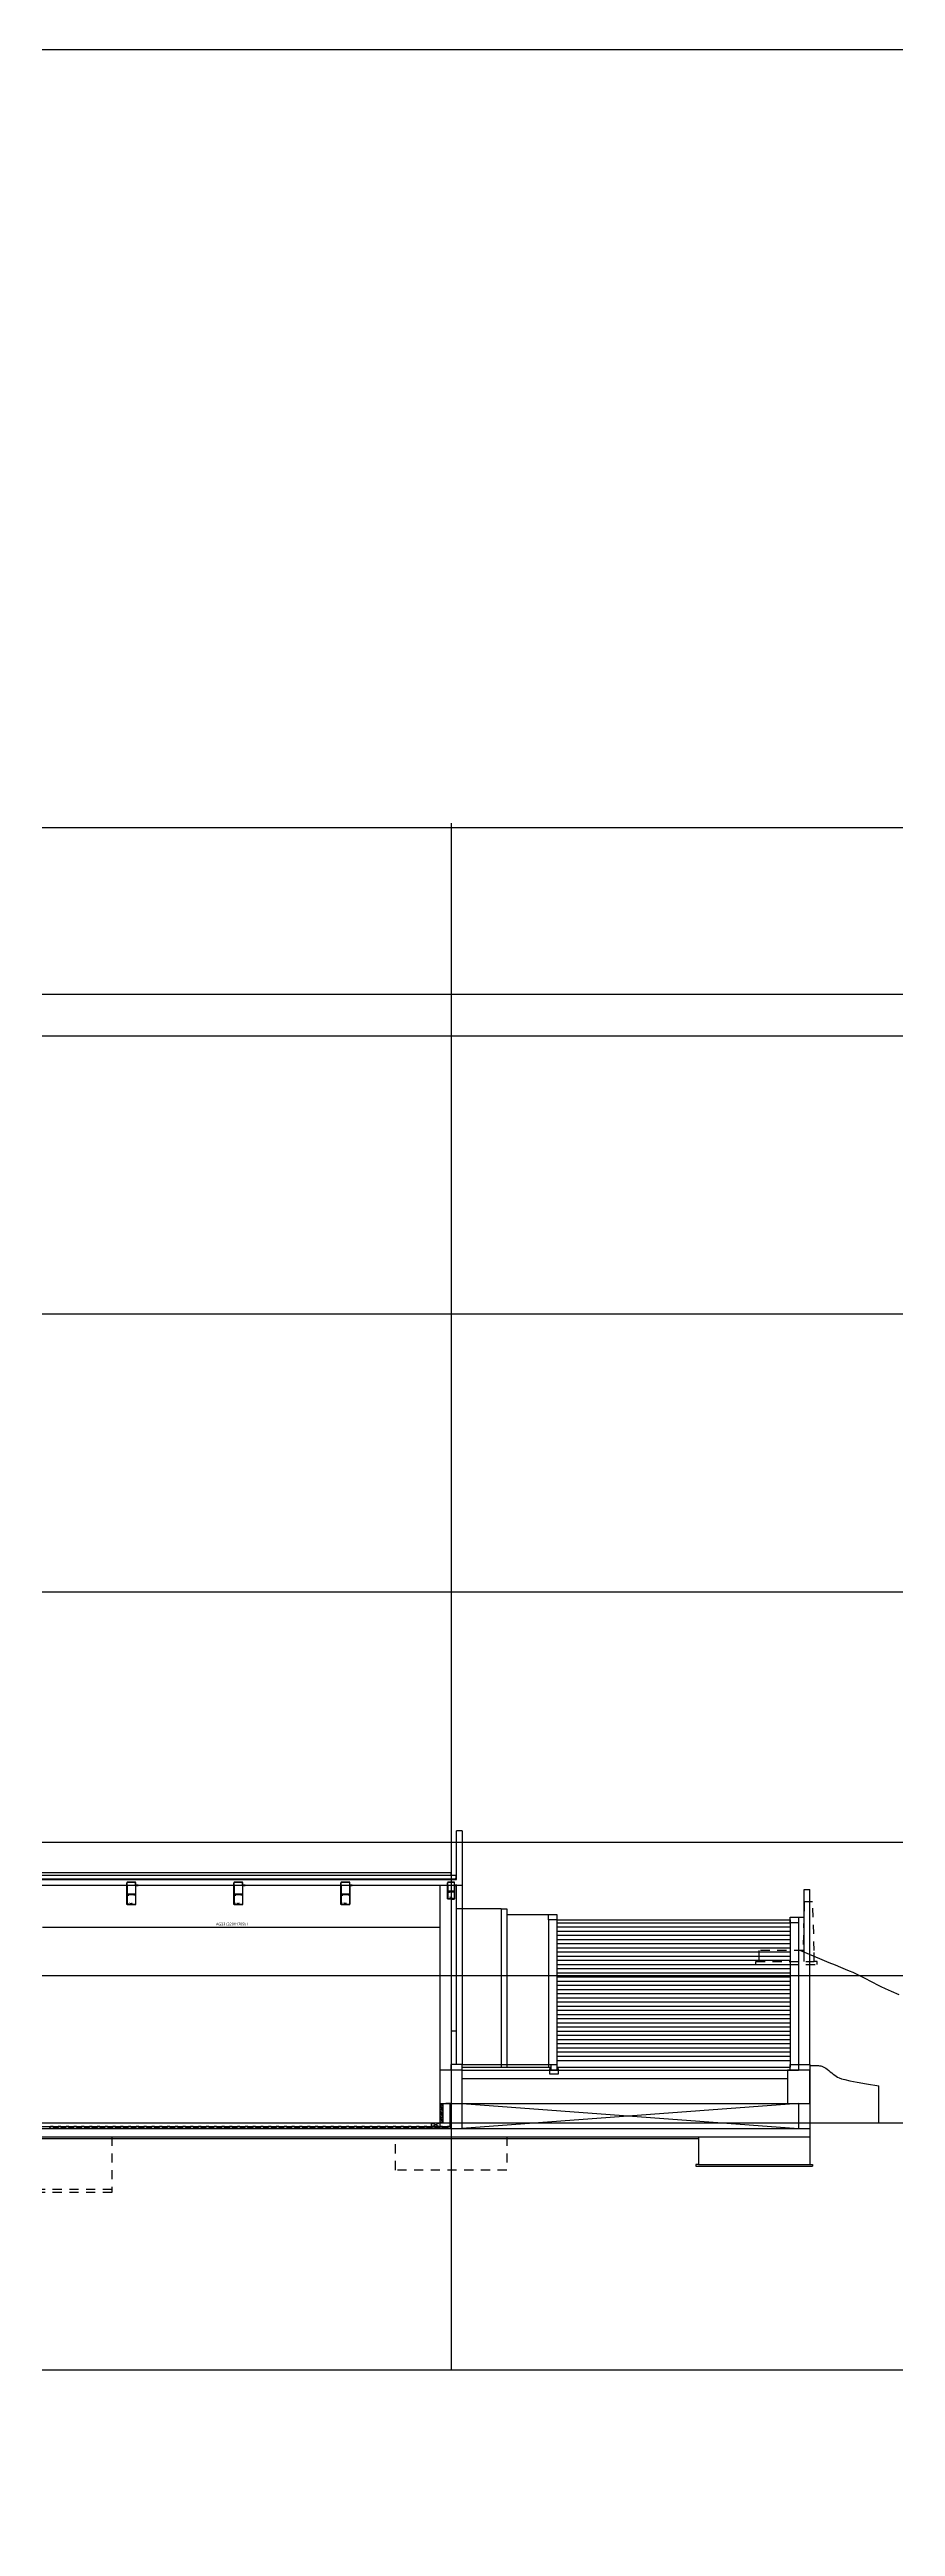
# Model space of a CAD drawing. Header units: millimetres. Extents: x -39468 to 212532, y -94717 to 83483.
# Drawn here: x 97858 to 128282, y -5617 to 83483 of the extents above; entities that cross this region are included whole.
import ezdxf
from ezdxf.enums import TextEntityAlignment as Align

# ---------------------------------------------------------------- set-up
doc = ezdxf.new("R2010")
doc.units = ezdxf.units.MM
doc.header["$LTSCALE"] = 300
doc.header["$MEASUREMENT"] = 0
for name, pattern in [('HID', [2, 1.1, -0.9]), ('주단면도-1$0$HID', [2, 1.1, -0.9]), ('주단면도-1$0$STD_CENTER', [66, 60, -2, 2, -2])]:
    doc.linetypes.add(name, pattern=pattern)
doc.layers.get('0').update_dxf_attribs({"linetype": 'CONTINUOUS'})
for name, color, linetype in [('##좌굴방지', 6, 'CONTINUOUS'), ('7FIN', 5, 'CONTINUOUS'), ('A-ST-CONC', 2, 'CONTINUOUS'), ('fin-5', 6, 'CONTINUOUS'), ('HAT', 8, 'CONTINUOUS'), ('HID', 7, 'HID'), ('WAL', 3, 'CONTINUOUS'), ('주단면도-1$0$254', 254, 'CONTINUOUS'), ('주단면도-1$0$A-CONC-LIN1', 2, 'CONTINUOUS'), ('주단면도-1$0$A-FIN-TYP1', 6, 'CONTINUOUS'), ('주단면도-1$0$A-FLOR-PFIX', 6, 'CONTINUOUS'), ('주단면도-1$0$A-SECT-ELEV', 8, 'CONTINUOUS'), ('주단면도-1$0$A-ST-AXIS-CEN', 252, '주단면도-1$0$STD_CENTER'), ('주단면도-1$0$A-ST-CONC', 2, 'CONTINUOUS'), ('주단면도-1$0$HID', 7, '주단면도-1$0$HID')]:
    doc.layers.add(name, color=color, linetype=linetype)
doc.layers.add('A-ELEV-LIN2', color=7, linetype='CONTINUOUS', lineweight=25)
doc.layers.add('A-XXXX-NPLT', color=144, linetype='CONTINUOUS', lineweight=15, plot=False)
doc.layers.add('Defpoint', color=161, linetype='CONTINUOUS', plot=False)
doc.layers.add('주단면도-1$0$Defpoint', color=161, linetype='CONTINUOUS', plot=False)
doc.styles.get("Standard").update_dxf_attribs({"font": 'NanumGothicBold.ttf'})
doc.styles.add('맑은고딕', font='malgun.ttf')
pattern_1 = [(45, (-1421.6069, -6740.6264), (-0.25, 0.25), [])]
pattern_2 = [(45, (-57216.6069, -4194.5902), (-0.25, 0.25), [])]

# ---------------------------------------------------------------- blocks, each defined once
blk = doc.blocks.new('G$C52759147')
h = blk.add_hatch()
h.set_pattern_fill('ANSI31', color=252, scale=0.1, angle=45, style=0)
h.set_pattern_definition(pattern_1)
h.paths.add_polyline_path([(84, 695), (84, 745), (90, 745), (90, 695)])
h = blk.add_hatch()
h.set_pattern_fill('ANSI31', color=252, scale=0.1, angle=45, style=0)
h.set_pattern_definition(pattern_1)
h.paths.add_polyline_path([(219, 810), (269, 810), (269, 804), (219, 804)])
h = blk.add_hatch()
h.set_pattern_fill('ANSI31', color=252, scale=0.1, angle=45, style=0)
h.set_pattern_definition(pattern_1)
h.paths.add_polyline_path([(404, 695), (404, 745), (398, 745), (398, 695)])
at = {"layer": '##좌굴방지'}
for points in [[(398, 352), (90, 352), (90, 346), (150, 346), (150, 352)], [(98, 352), (98, 392), (390, 392), (390, 352)], [(398, 352), (398, 346), (338, 346), (338, 352)]]:
    blk.add_lwpolyline(points, dxfattribs=at)
at = {"color": 2, "linetype": 'Continuous'}
for p, q in [((84, 695), (84, 789)), ((84, 695), (90, 695)), ((90, 695), (90, 789)), ((105, 810), (383, 810)), ((105, 804), (383, 804)), ((398, 695), (398, 789)), ((404, 695), (398, 695)), ((404, 695), (404, 789))]:
    blk.add_line(p, q, dxfattribs=at)
at = {"color": 7, "linetype": 'Continuous'}
blk.add_line((84, 675), (84, 565), dxfattribs=at)
at = {"color": 3, "linetype": 'Continuous'}
for p, q in [((109, 810), (109, 822)), ((109, 822), (379, 822)), ((109, 810), (379, 810)), ((379, 810), (379, 822))]:
    blk.add_line(p, q, dxfattribs=at)
at = {"color": 2, "linetype": 'Continuous'}
for points in [[(226, 54), (231, 56), (243, 24, -0.520567), (226, 0), (102, 0, -0.414214), (84, 18), (84, 680, 0.413373), (70, 694), (0, 694), (0, 700), (70, 700, -0.413938), (90, 680), (90, 18, 0.414214), (102, 6), (226, 6, 0.520567), (237, 22)], [(262, 54), (257, 56), (245, 24, 0.520567), (262, 0), (386, 0, 0.414214), (404, 18), (404, 680, -0.413373), (418, 694), (488, 694), (488, 700), (418, 700, 0.413938), (398, 680), (398, 18, -0.414214), (386, 6), (262, 6, -0.520567), (251, 22)]]:
    blk.add_lwpolyline(points, format="xyb", close=True, dxfattribs=at)
for centre, radius, start, end in [((105, 789), 21, 90, 180), ((105, 789), 15, 90, 180), ((383, 789), 21, 0, 90), ((383, 789), 15, 0, 90)]:
    blk.add_arc(centre, radius, start, end, dxfattribs=at)
at = {"layer": 'Defpoint', "linetype": 'Continuous'}
for s, p in [('AB21B (1)', (102, 73)), ('320 X 900', (102, 33))]:
    blk.add_text(s, height=30, dxfattribs=at).set_placement(p, align=Align.MIDDLE_LEFT)
blk = doc.blocks.new('G$C23346735')
h = blk.add_hatch()
h.set_pattern_fill('ANSI31', color=252, scale=0.1, angle=45, style=0)
h.set_pattern_definition(pattern_2)
h.paths.add_polyline_path([(84, 495), (84, 545), (90, 545), (90, 495)])
h = blk.add_hatch()
h.set_pattern_fill('ANSI31', color=252, scale=0.1, angle=45, style=0)
h.set_pattern_definition(pattern_2)
h.paths.add_polyline_path([(184, 610), (234, 610), (234, 604), (184, 604)])
h = blk.add_hatch()
h.set_pattern_fill('ANSI31', color=252, scale=0.1, angle=45, style=0)
h.set_pattern_definition(pattern_2)
h.paths.add_polyline_path([(334, 495), (334, 545), (328, 545), (328, 495)])
at = {"layer": '##좌굴방지'}
for points in [[(328, 253), (90, 253), (90, 247), (150, 247), (150, 253)], [(98, 253), (98, 293), (320, 293), (320, 253)], [(328, 253), (328, 247), (268, 247), (268, 253)]]:
    blk.add_lwpolyline(points, dxfattribs=at)
at = {"color": 2, "linetype": 'Continuous'}
for p, q in [((84, 495), (84, 589)), ((84, 495), (90, 495)), ((90, 495), (90, 589)), ((105, 610), (313, 610)), ((105, 604), (313, 604)), ((328, 495), (328, 589)), ((334, 495), (328, 495)), ((334, 495), (334, 589))]:
    blk.add_line(p, q, dxfattribs=at)
at = {"color": 7, "linetype": 'Continuous'}
blk.add_line((84, 475), (84, 365), dxfattribs=at)
at = {"color": 3, "linetype": 'Continuous'}
for p, q in [((109, 610), (109, 616)), ((109, 616), (309, 616)), ((109, 610), (309, 610)), ((309, 610), (309, 616))]:
    blk.add_line(p, q, dxfattribs=at)
at = {"color": 2, "linetype": 'Continuous'}
for points in [[(191, 54), (196, 56), (208, 24, -0.520567), (191, 0), (102, 0, -0.414214), (84, 18), (84, 480, 0.413373), (70, 494), (0, 494), (0, 500), (70, 500, -0.413938), (90, 480), (90, 18, 0.414214), (102, 6), (191, 6, 0.520567), (202, 22)], [(227, 54), (222, 56), (210, 24, 0.520567), (227, 0), (316, 0, 0.414214), (334, 18), (334, 480, -0.413373), (348, 494), (418, 494), (418, 500), (348, 500, 0.413938), (328, 480), (328, 18, -0.414214), (316, 6), (227, 6, -0.520567), (216, 22)]]:
    blk.add_lwpolyline(points, format="xyb", close=True, dxfattribs=at)
for centre, radius, start, end in [((105, 589), 21, 90, 180), ((105, 589), 15, 90, 180), ((313, 589), 21, 0, 90), ((313, 589), 15, 0, 90)]:
    blk.add_arc(centre, radius, start, end, dxfattribs=at)
at = {"layer": 'Defpoint', "linetype": 'Continuous'}
for s, p in [('AG22 (1,3)', (102, 73)), ('250 X 700', (102, 33))]:
    blk.add_text(s, height=30, dxfattribs=at).set_placement(p, align=Align.MIDDLE_LEFT)

msp = doc.modelspace()

# ---------------------------------------------------------------- hatches: boundary and pattern name
at = {"layer": 'HAT', "transparency": 33554687}
h = msp.add_hatch(dxfattribs=at)
h.set_pattern_fill('ANSI31', color=256, scale=60, angle=180)
h.set_pattern_definition([(225, (9036.5, -166650), (42.426407, -42.426407), [])])
h.paths.add_polyline_path([(111900, 8900), (112000, 8900), (112000, 9590), (111900, 9590)])

# ---------------------------------------------------------------- linework, layer by layer
for p, q in [((111900, 17450), (111900, 8900)), ((112700, 17450), (112700, 11000)), ((124500, 11000), (124800, 11000)), ((124500, 10800), (124800, 10800)), ((124800, 9600), (112700, 8700)), ((112700, 9600), (124800, 8700)), ((111900, 8900), (111900, 8750))]:
    msp.add_line(p, q)
at = {"layer": '7FIN'}
for points in [[(112300, 8724), (112267, 8775), (112173, 8775), (112134, 8705), (112026, 8705), (111987, 8775), (111893, 8775), (111854, 8705), (111746, 8705), (111707, 8775), (111613, 8775), (111574, 8705), (111466, 8705), (111427, 8775), (111333, 8775), (111294, 8705), (111186, 8705), (111147, 8775), (111053, 8775), (111014, 8705), (110906, 8705), (110867, 8775), (110773, 8775), (110734, 8705), (110626, 8705), (110587, 8775), (110493, 8775), (110454, 8705), (110346, 8705), (110307, 8775), (110213, 8775), (110174, 8705), (110066, 8705), (110027, 8775), (109933, 8775), (109894, 8705), (109786, 8705), (109747, 8775), (109653, 8775), (109614, 8705), (109506, 8705), (109467, 8775), (109373, 8775), (109334, 8705), (109226, 8705), (109187, 8775), (109093, 8775), (109054, 8705), (108946, 8705), (108907, 8775), (108813, 8775), (108774, 8705), (108666, 8705), (108627, 8775), (108533, 8775), (108494, 8705), (108386, 8705), (108347, 8775), (108253, 8775), (108214, 8705), (108106, 8705), (108067, 8775), (107973, 8775), (107934, 8705), (107826, 8705), (107787, 8775), (107693, 8775), (107654, 8705), (107546, 8705), (107507, 8775), (107413, 8775), (107374, 8705), (107266, 8705), (107227, 8775), (107133, 8775), (107094, 8705), (106986, 8705), (106947, 8775), (106853, 8775), (106814, 8705), (106706, 8705), (106667, 8775), (106573, 8775), (106534, 8705), (106426, 8705), (106387, 8775), (106293, 8775), (106254, 8705), (106146, 8705), (106107, 8775), (106013, 8775), (105974, 8705), (105866, 8705), (105827, 8775), (105733, 8775), (105694, 8705), (105586, 8705), (105547, 8775), (105453, 8775), (105414, 8705), (105306, 8705), (105267, 8775), (105173, 8775), (105134, 8705), (105026, 8705), (104987, 8775), (104893, 8775), (104854, 8705), (104746, 8705), (104707, 8775), (104613, 8775), (104574, 8705), (104466, 8705), (104427, 8775), (104333, 8775), (104294, 8705), (104186, 8705), (104147, 8775), (104053, 8775), (104014, 8705), (103906, 8705), (103867, 8775), (103773, 8775), (103734, 8705), (103626, 8705), (103587, 8775), (103493, 8775), (103454, 8705), (103346, 8705), (103307, 8775), (103213, 8775), (103174, 8705), (103066, 8705), (103027, 8775), (102933, 8775), (102894, 8705), (102786, 8705), (102747, 8775), (102653, 8775), (102614, 8705), (102506, 8705), (102467, 8775), (102373, 8775), (102334, 8705), (102226, 8705), (102187, 8775), (102093, 8775), (102054, 8705), (101946, 8705), (101907, 8775), (101813, 8775), (101774, 8705), (101666, 8705), (101627, 8775), (101533, 8775), (101494, 8705), (101386, 8705), (101347, 8775), (101253, 8775), (101214, 8705), (101106, 8705), (101067, 8775), (100973, 8775), (100934, 8705), (100826, 8705), (100787, 8775), (100693, 8775), (100654, 8705), (100546, 8705), (100507, 8775), (100413, 8775), (100374, 8705), (100266, 8705), (100227, 8775), (100133, 8775), (100094, 8705), (99986, 8705), (99947, 8775), (99853, 8775), (99814, 8705), (99706, 8705), (99667, 8775), (99573, 8775), (99534, 8705), (99426, 8705), (99387, 8775), (99293, 8775), (99254, 8705), (99146, 8705), (99107, 8775), (99013, 8775), (98974, 8705), (98866, 8705), (98827, 8775), (98733, 8775), (98694, 8705), (98586, 8705), (98547, 8775), (98453, 8775), (98414, 8705), (98306, 8705), (98267, 8775), (98173, 8775), (98134, 8705), (98026, 8705), (97987, 8775), (97893, 8775), (97854, 8705)], [(112300, 8707), (112263, 8770), (112177, 8770), (112138, 8700), (112023, 8700), (111983, 8770), (111897, 8770), (111858, 8700), (111742, 8700), (111703, 8770), (111617, 8770), (111578, 8700), (111462, 8700), (111423, 8770), (111337, 8770), (111298, 8700), (111183, 8700), (111143, 8770), (111057, 8770), (111018, 8700), (110903, 8700), (110863, 8770), (110777, 8770), (110738, 8700), (110622, 8700), (110583, 8770), (110497, 8770), (110458, 8700), (110342, 8700), (110303, 8770), (110217, 8770), (110178, 8700), (110062, 8700), (110023, 8770), (109937, 8770), (109898, 8700), (109782, 8700), (109743, 8770), (109657, 8770), (109618, 8700), (109502, 8700), (109463, 8770), (109377, 8770), (109338, 8700), (109222, 8700), (109183, 8770), (109097, 8770), (109058, 8700), (108942, 8700), (108903, 8770), (108817, 8770), (108778, 8700), (108662, 8700), (108623, 8770), (108537, 8770), (108498, 8700), (108382, 8700), (108343, 8770), (108257, 8770), (108218, 8700), (108102, 8700), (108063, 8770), (107977, 8770), (107938, 8700), (107822, 8700), (107783, 8770), (107697, 8770), (107658, 8700), (107542, 8700), (107503, 8770), (107417, 8770), (107378, 8700), (107262, 8700), (107223, 8770), (107137, 8770), (107098, 8700), (106982, 8700), (106943, 8770), (106857, 8770), (106818, 8700), (106702, 8700), (106663, 8770), (106577, 8770), (106538, 8700), (106422, 8700), (106383, 8770), (106297, 8770), (106258, 8700), (106142, 8700), (106103, 8770), (106017, 8770), (105978, 8700), (105862, 8700), (105823, 8770), (105737, 8770), (105698, 8700), (105582, 8700), (105543, 8770), (105457, 8770), (105418, 8700), (105302, 8700), (105263, 8770), (105177, 8770), (105138, 8700), (105022, 8700), (104983, 8770), (104897, 8770), (104858, 8700), (104742, 8700), (104703, 8770), (104617, 8770), (104578, 8700), (104462, 8700), (104423, 8770), (104337, 8770), (104298, 8700), (104182, 8700), (104143, 8770), (104057, 8770), (104018, 8700), (103902, 8700), (103863, 8770), (103777, 8770), (103738, 8700), (103622, 8700), (103583, 8770), (103497, 8770), (103458, 8700), (103342, 8700), (103303, 8770), (103217, 8770), (103178, 8700), (103062, 8700), (103023, 8770), (102937, 8770), (102898, 8700), (102782, 8700), (102743, 8770), (102657, 8770), (102618, 8700), (102502, 8700), (102463, 8770), (102377, 8770), (102338, 8700), (102222, 8700), (102183, 8770), (102097, 8770), (102058, 8700), (101942, 8700), (101903, 8770), (101817, 8770), (101778, 8700), (101662, 8700), (101623, 8770), (101537, 8770), (101498, 8700), (101382, 8700), (101343, 8770), (101257, 8770), (101218, 8700), (101102, 8700), (101063, 8770), (100977, 8770), (100938, 8700), (100822, 8700), (100783, 8770), (100697, 8770), (100658, 8700), (100542, 8700), (100503, 8770), (100417, 8770), (100378, 8700), (100262, 8700), (100223, 8770), (100137, 8770), (100098, 8700), (99982, 8700), (99943, 8770), (99857, 8770), (99818, 8700), (99702, 8700), (99663, 8770), (99577, 8770), (99538, 8700), (99422, 8700), (99383, 8770), (99297, 8770), (99258, 8700), (99142, 8700), (99103, 8770), (99017, 8770), (98978, 8700), (98862, 8700), (98823, 8770), (98737, 8770), (98698, 8700), (98582, 8700), (98543, 8770), (98457, 8770), (98418, 8700), (98302, 8700), (98263, 8770), (98177, 8770), (98138, 8700), (98022, 8700), (97983, 8770), (97897, 8770), (97858, 8700)]]:
    msp.add_lwpolyline(points, dxfattribs=at)
at = {"layer": 'A-ELEV-LIN2'}
msp.add_line((97600, 15941), (111900, 15941), dxfattribs=at)
at = {"layer": 'A-ST-CONC'}
for p, q in [((112315, 9600), (112115, 9600)), ((121200, 8400), (121200, 7400)), ((121200, 7400), (125200, 7400))]:
    msp.add_line(p, q, dxfattribs=at)
for points in [[(111900, 9600), (112700, 9600), (112700, 10800), (111900, 10800)], [(124400, 9600), (125200, 9600), (125200, 10800), (124400, 10800)]]:
    msp.add_lwpolyline(points, close=True, dxfattribs=at)
at = {"layer": 'fin-5'}
msp.add_line((112270, 8775), (112270, 9600), dxfattribs=at)
at = {"layer": 'HID', "color": 8}
for p, q in [((84910, 17660), (112490, 17660)), ((112490, 17660), (112490, 17800)), ((112285, 9600), (112285, 8710)), ((111300, 8700), (111300, 8710)), ((111300, 8710), (112285, 8710))]:
    msp.add_line(p, q, dxfattribs=at)
at = {"layer": 'WAL'}
for p, q in [((111900, 9590), (111900, 8900)), ((112000, 9590), (111900, 9590)), ((112000, 9560), (111900, 9560)), ((112000, 9500), (111900, 9500)), ((112000, 9440), (111900, 9440)), ((112000, 9380), (111900, 9380)), ((112000, 9320), (111900, 9320)), ((112000, 9260), (111900, 9260)), ((112000, 9260), (111900, 9260)), ((112000, 9200), (111900, 9200)), ((112000, 9140), (111900, 9140)), ((112000, 9080), (111900, 9080)), ((112000, 9020), (111900, 9020)), ((112000, 8960), (111900, 8960)), ((112000, 9590), (112000, 8900)), ((112000, 8900), (111900, 8900))]:
    msp.add_line(p, q, dxfattribs=at)
at = {"layer": '주단면도-1$0$254'}
for p, q in [((125642, 14771), (124800, 15131)), ((125902, 14661), (125642, 14771)), ((126125, 14569), (125902, 14661)), ((126317, 14490), (126125, 14569)), ((126483, 14422), (126317, 14490)), ((126629, 14361), (126483, 14422)), ((126761, 14304), (126629, 14361)), ((126885, 14248), (126761, 14304)), ((127005, 14190), (126885, 14248)), ((127124, 14130), (127005, 14190)), ((127244, 14068), (127124, 14130)), ((127367, 14003), (127244, 14068)), ((127494, 13937), (127367, 14003)), ((127627, 13868), (127494, 13937)), ((127768, 13798), (127627, 13868)), ((127918, 13726), (127768, 13798)), ((128135, 13626), (127918, 13726)), ((128421, 13501), (128135, 13626))]:
    msp.add_line(p, q, dxfattribs=at)
at = {"layer": '주단면도-1$0$A-CONC-LIN1'}
msp.add_line((127688, 8900), (127688, 10228), dxfattribs=at)
msp.add_lwpolyline([(125200, 10963), (125255, 10961), (125316, 10960), (125372, 10960), (125422, 10960), (125468, 10960), (125511, 10959), (125553, 10955), (125594, 10948), (125635, 10936), (125678, 10918), (125724, 10895), (125774, 10863), (125827, 10827), (125881, 10785), (125937, 10742), (125992, 10698), (126046, 10654), (126098, 10613), (126147, 10577), (126194, 10545), (126252, 10517), (126336, 10488), (126461, 10456), (126644, 10417), (126899, 10368), (127242, 10306), (127688, 10228)], dxfattribs=at)
at = {"layer": '주단면도-1$0$A-FIN-TYP1'}
for p, q in [((112300, 17900), (84920, 17900)), ((112300, 17800), (112300, 17900)), ((112500, 17800), (84920, 17800)), ((84920, 17680), (112480, 17680)), ((112480, 17710), (112450, 17680)), ((112480, 17680), (112480, 17800)), ((112700, 11000), (115900, 11000)), ((112700, 10900), (115900, 10900)), ((115900, 11000), (116100, 11000)), ((116100, 10900), (124500, 10900)), ((84000, 8340), (121200, 8340)), ((121200, 7400), (121100, 7400)), ((121100, 7400), (121100, 7340)), ((121100, 7340), (125300, 7340)), ((125200, 7400), (125300, 7400)), ((125300, 7400), (125300, 7340))]:
    msp.add_line(p, q, dxfattribs=at)
for points in [[(84900, 8775), (111600, 8775)], [(97400, 8900), (112270, 8900)], [(111900, 8775), (112270, 8775)]]:
    msp.add_lwpolyline(points, dxfattribs=at)
at = {"layer": '주단면도-1$0$A-FLOR-PFIX'}
for p, q in [((111600, 8900), (111600, 8750)), ((111890, 8900), (111610, 8760)), ((111610, 8900), (111890, 8760))]:
    msp.add_line(p, q, dxfattribs=at)
msp.add_lwpolyline([(111900, 8900), (111900, 8750), (111600, 8750), (111600, 8900)], close=True, dxfattribs=at)
msp.add_lwpolyline([(111890, 8900), (111890, 8760), (111610, 8760), (111610, 8900)], dxfattribs=at)
at = {"layer": '주단면도-1$0$A-SECT-ELEV'}
for p, q in [((0, 49500), (153521, 49500)), ((112500, 12200), (112500, 17450)), ((125000, 14700), (125000, 17300)), ((125200, 14700), (125200, 17300)), ((114100, 16600), (114300, 16600)), ((114100, 16600), (114100, 10900)), ((114300, 16600), (114300, 10900)), ((114300, 16400), (115800, 16400)), ((115800, 16200), (115800, 10900)), ((116100, 16200), (124500, 16200)), ((116100, 16200), (116100, 10900)), ((116100, 16200), (124500, 16200)), ((116100, 16100), (124500, 16100)), ((124500, 16200), (124500, 10900)), ((124800, 16200), (124800, 10900)), ((116100, 15950), (124500, 15950)), ((116100, 15800), (124500, 15800)), ((116100, 15650), (124500, 15650)), ((116100, 15500), (124500, 15500)), ((116100, 15350), (124500, 15350)), ((116100, 15200), (124500, 15200)), ((125200, 11000), (125200, 15347)), ((116100, 15050), (124500, 15050)), ((116100, 14900), (124500, 14900)), ((116100, 14750), (124500, 14750)), ((116100, 14600), (124500, 14600)), ((116100, 14450), (124500, 14450)), ((116100, 14300), (124500, 14300)), ((116100, 14150), (124500, 14150)), ((116100, 14000), (124500, 14000)), ((116100, 13850), (124500, 13850)), ((116100, 13700), (124500, 13700)), ((116100, 13550), (124500, 13550)), ((116100, 13400), (124500, 13400)), ((116100, 13250), (124500, 13250)), ((116100, 13100), (124500, 13100)), ((116100, 12950), (124500, 12950)), ((116100, 12800), (124500, 12800)), ((116100, 12650), (124500, 12650)), ((116100, 12500), (124500, 12500)), ((112500, 12200), (112300, 12200)), ((116100, 12350), (124500, 12350)), ((116100, 12200), (124500, 12200)), ((116100, 12050), (124500, 12050)), ((116100, 11900), (124500, 11900)), ((116100, 11750), (124500, 11750)), ((116100, 11600), (124500, 11600)), ((116100, 11450), (124500, 11450)), ((116100, 11300), (124500, 11300)), ((116100, 11150), (124500, 11150))]:
    msp.add_line(p, q, dxfattribs=at)
for points in [[(125000, 17300), (125200, 17300)], [(114100, 16600), (112500, 16600)], [(124800, 16300), (125000, 16300)], [(112500, 11000), (112500, 12200), (112300, 12200), (112300, 11000)]]:
    msp.add_lwpolyline(points, dxfattribs=at)
for points in [[(115800, 16400), (116100, 16400), (116100, 16200), (115800, 16200)], [(124500, 16300), (124800, 16300), (124800, 16100), (124500, 16100)]]:
    msp.add_lwpolyline(points, close=True, dxfattribs=at)
at = {"layer": '주단면도-1$0$A-ST-AXIS-CEN', "linetype": 'Continuous'}
for p, q in [((112300, 55650), (112300, 0)), ((0, 48000), (153521, 48000)), ((0, 38000), (153521, 38000)), ((51300, 28000), (153521, 28000)), ((0, 19000), (153521, 19000)), ((0, 14200), (153521, 14200)), ((0, 8900), (153521, 8900))]:
    msp.add_line(p, q, dxfattribs=at)
at = {"layer": '주단면도-1$0$A-ST-CONC'}
for p, q in [((112500, 17650), (112500, 19400)), ((112700, 19400), (112500, 19400)), ((112700, 19400), (112700, 17450)), ((84700, 17450), (112700, 17450)), ((84900, 17650), (112500, 17650)), ((112300, 10800), (112300, 11000)), ((112700, 11000), (112300, 11000)), ((112700, 8700), (112700, 11000)), ((112700, 10800), (124800, 10800)), ((124800, 11000), (124800, 10800)), ((124800, 11000), (125200, 11000)), ((125200, 11000), (125200, 7400)), ((112700, 10500), (124400, 10500)), ((112300, 8700), (112300, 9600)), ((112700, 9600), (124800, 9600)), ((124800, 9600), (124800, 8700)), ((84100, 8400), (112700, 8400)), ((84900, 8700), (112700, 8700)), ((112700, 8700), (125200, 8700)), ((112700, 8400), (125200, 8400))]:
    msp.add_line(p, q, dxfattribs=at)
msp.add_lwpolyline([(116100, 10851), (116150, 10851), (116150, 10650), (115850, 10650), (115850, 10851), (115900, 10851)], dxfattribs=at)
for points in [[(115900, 10800), (115900, 11000), (116100, 11000), (116100, 10800)], [(124500, 10800), (124500, 11000), (124800, 11000), (124800, 10800)]]:
    msp.add_lwpolyline(points, close=True, dxfattribs=at)
at = {"layer": '주단면도-1$0$Defpoint'}
for p, q in [((0, 55500), (153521, 55500)), ((0, 55500), (153521, 55500)), ((153521, 0), (0, 0)), ((153521, 0), (0, 0))]:
    msp.add_line(p, q, dxfattribs=at)
msp.add_lwpolyline([(-39468, 83483), (212532, 83483), (212532, -94717), (-39468, -94717)], close=True, dxfattribs=at)
msp.add_lwpolyline([(-39468, 83483), (212532, 83483), (212532, -94717), (-39468, -94717)], close=True, dxfattribs=at)
at = {"layer": '주단면도-1$0$HID', "color": 8}
for points in [[(123263, 14600), (125463, 14600), (125463, 14700), (125363, 14700), (125363, 15100), (125300, 16850), (125000, 16850), (124963, 15100), (123363, 15100), (123363, 14700)], [(123263, 14700), (125363, 14700)], [(123263, 14600), (123263, 14700)]]:
    msp.add_lwpolyline(points, dxfattribs=at)
msp.add_lwpolyline([(80450, 8400), (100100, 8400), (100100, 6400), (80450, 6400)], close=True, dxfattribs=at)
at = {"layer": '주단면도-1$0$HID'}
for points in [[(93700, 8400), (100100, 8400), (100100, 6500), (93700, 6500)], [(110300, 8400), (114300, 8400), (114300, 7200), (110300, 7200)]]:
    msp.add_lwpolyline(points, close=True, dxfattribs=at)

# ---------------------------------------------------------------- block references
for name, p in [('G$C52759147', (100555, 16750)), ('G$C52759147', (104405, 16750)), ('G$C52759147', (108255, 16750)), ('G$C23346735', (112091, 16950))]:
    msp.add_blockref(name, p)

# ---------------------------------------------------------------- texts
at = {"layer": 'A-XXXX-NPLT', "style": '맑은고딕'}
msp.add_text('AG33 (320X1709) 1', height=100, dxfattribs=at).set_placement((104433, 16041), align=Align.MIDDLE)

doc.saveas('drawing.dxf')
